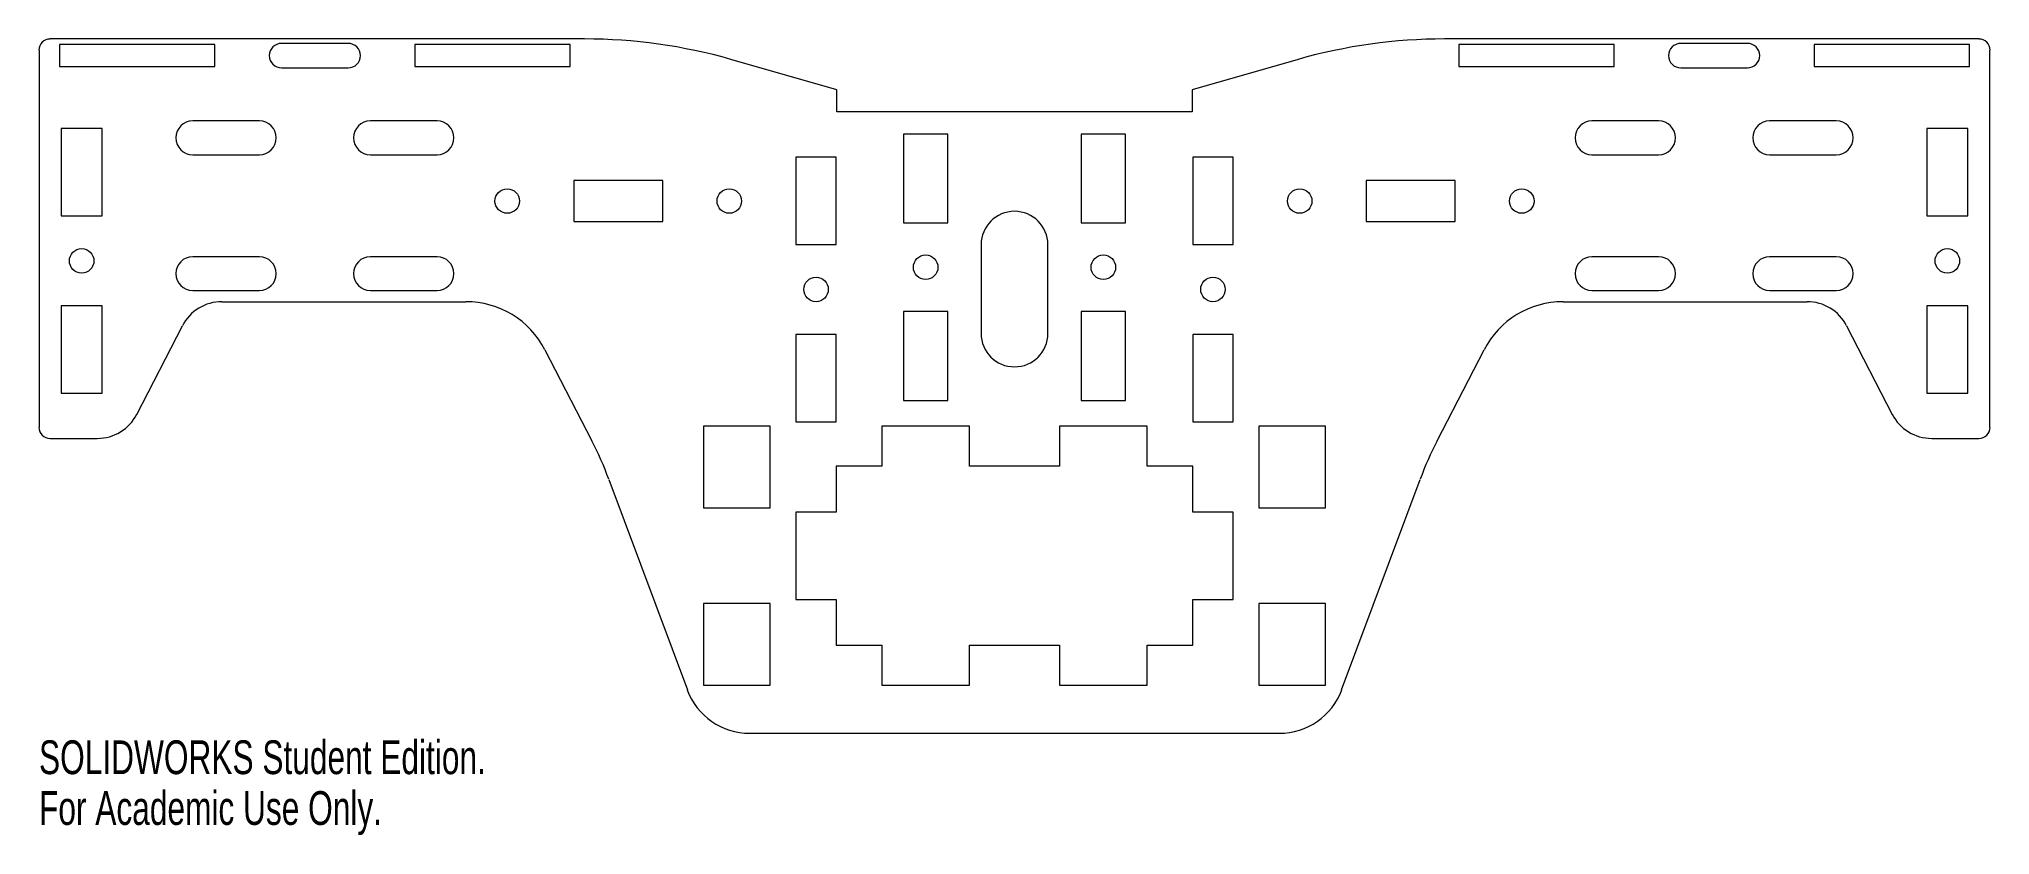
# Model space of a CAD drawing. Header units: inches. Extents: x -5.5 to 5.5, y -1.6 to 2.9.
import ezdxf

# ---------------------------------------------------------------- set-up
doc = ezdxf.new("R2010")
doc.units = ezdxf.units.IN
doc.header["$MEASUREMENT"] = 0
doc.styles.add('SLDTEXTSTYLE0', font='TXT', dxfattribs={"width": 0.7})

msp = doc.modelspace()

# ---------------------------------------------------------------- linework, layer by layer
at = {"color": 7, "linetype": 'Continuous', "lineweight": 15}
for p, q in [((-2.42, 2.911), (-5.428, 2.911)), ((-5.375, 2.88), (-5.375, 2.755)), ((-4.5, 2.88), (-5.375, 2.88)), ((-4.5, 2.755), (-4.5, 2.88)), ((-3.75, 2.886), (-4.125, 2.886)), ((-2.5, 2.88), (-3.375, 2.88)), ((-3.375, 2.88), (-3.375, 2.755)), ((-2.5, 2.755), (-2.5, 2.88)), ((5.428, 2.911), (2.42, 2.911)), ((2.5, 2.88), (2.5, 2.755)), ((3.375, 2.88), (2.5, 2.88)), ((3.375, 2.755), (3.375, 2.88)), ((4.125, 2.886), (3.75, 2.886)), ((4.5, 2.88), (4.5, 2.755)), ((5.375, 2.88), (4.5, 2.88)), ((5.375, 2.755), (5.375, 2.88)), ((-5.49, 2.848), (-5.49, 0.723)), ((-5.375, 2.755), (-4.5, 2.755)), ((-4.125, 2.748), (-3.75, 2.748)), ((-3.375, 2.755), (-2.5, 2.755)), ((-1, 2.625), (-1.596, 2.795)), ((1.596, 2.795), (1, 2.625)), ((2.5, 2.755), (3.375, 2.755)), ((3.75, 2.748), (4.125, 2.748)), ((4.5, 2.755), (5.375, 2.755)), ((5.49, 0.723), (5.49, 2.848)), ((-1, 2.5), (-1, 2.625)), ((1, 2.625), (1, 2.5)), ((-4.25, 2.449), (-4.625, 2.449)), ((-3.25, 2.449), (-3.625, 2.449)), ((1, 2.5), (-1, 2.5)), ((3.625, 2.449), (3.25, 2.449)), ((4.625, 2.449), (4.25, 2.449)), ((-5.365, 2.407), (-5.365, 1.915)), ((-5.135, 2.407), (-5.365, 2.407)), ((-5.135, 1.915), (-5.135, 2.407)), ((-0.625, 2.375), (-0.625, 1.875)), ((-0.375, 2.375), (-0.625, 2.375)), ((-0.375, 1.875), (-0.375, 2.375)), ((0.375, 2.375), (0.375, 1.875)), ((0.625, 2.375), (0.375, 2.375)), ((0.625, 1.875), (0.625, 2.375)), ((5.135, 2.407), (5.135, 1.915)), ((5.365, 2.407), (5.135, 2.407)), ((5.365, 1.915), (5.365, 2.407)), ((-4.625, 2.259), (-4.25, 2.259)), ((-3.625, 2.259), (-3.25, 2.259)), ((-1.23, 2.246), (-1.23, 1.754)), ((-1.004, 2.246), (-1.23, 2.246)), ((-1.004, 1.754), (-1.004, 2.246)), ((1.23, 2.246), (1.004, 2.246)), ((1.004, 2.246), (1.004, 1.754)), ((1.23, 1.754), (1.23, 2.246)), ((3.25, 2.259), (3.625, 2.259)), ((4.25, 2.259), (4.625, 2.259)), ((-2.48, 2.113), (-2.48, 1.883)), ((-1.98, 2.113), (-2.48, 2.113)), ((-1.98, 1.883), (-1.98, 2.113)), ((2.48, 2.113), (1.98, 2.113)), ((1.98, 2.113), (1.98, 1.883)), ((2.48, 1.883), (2.48, 2.113)), ((-5.365, 1.915), (-5.135, 1.915)), ((-2.48, 1.883), (-1.98, 1.883)), ((-0.625, 1.875), (-0.375, 1.875)), ((0.375, 1.875), (0.625, 1.875)), ((1.98, 1.883), (2.48, 1.883)), ((5.135, 1.915), (5.365, 1.915)), ((-4.25, 1.684), (-4.625, 1.684)), ((-3.25, 1.684), (-3.625, 1.684)), ((-1.23, 1.754), (-1.004, 1.754)), ((-0.188, 1.752), (-0.188, 1.252)), ((0.187, 1.252), (0.187, 1.752)), ((1.004, 1.754), (1.23, 1.754)), ((3.625, 1.684), (3.25, 1.684)), ((4.625, 1.684), (4.25, 1.684)), ((-4.625, 1.494), (-4.25, 1.494)), ((-4.461, 1.431), (-3.087, 1.431)), ((-3.625, 1.494), (-3.25, 1.494)), ((3.087, 1.431), (4.461, 1.431)), ((3.25, 1.494), (3.625, 1.494)), ((4.25, 1.494), (4.625, 1.494)), ((-5.365, 1.407), (-5.365, 0.915)), ((-5.135, 1.407), (-5.365, 1.407)), ((-5.135, 0.915), (-5.135, 1.407)), ((-0.625, 1.375), (-0.625, 0.875)), ((-0.375, 1.375), (-0.625, 1.375)), ((-0.375, 0.875), (-0.375, 1.375)), ((0.375, 1.375), (0.375, 0.875)), ((0.625, 1.375), (0.375, 1.375)), ((0.625, 0.875), (0.625, 1.375)), ((5.135, 1.407), (5.135, 0.915)), ((5.365, 1.407), (5.135, 1.407)), ((5.365, 0.915), (5.365, 1.407)), ((-4.94, 0.796), (-4.683, 1.295)), ((-1.23, 1.246), (-1.23, 0.754)), ((-1.004, 1.246), (-1.23, 1.246)), ((-1.004, 0.754), (-1.004, 1.246)), ((1.004, 1.246), (1.004, 0.754)), ((1.23, 1.246), (1.004, 1.246)), ((1.23, 0.754), (1.23, 1.246)), ((4.683, 1.295), (4.94, 0.796)), ((-2.643, 1.159), (-2.379, 0.647)), ((2.379, 0.647), (2.643, 1.159)), ((-5.365, 0.915), (-5.135, 0.915)), ((5.135, 0.915), (5.365, 0.915)), ((-0.625, 0.875), (-0.375, 0.875)), ((0.375, 0.875), (0.625, 0.875)), ((-5.428, 0.661), (-5.162, 0.661)), ((-1.75, 0.73), (-1.75, 0.27)), ((-1.375, 0.73), (-1.75, 0.73)), ((-1.375, 0.27), (-1.375, 0.73)), ((-1.23, 0.754), (-1.004, 0.754)), ((-0.746, 0.73), (-0.746, 0.504)), ((-0.254, 0.73), (-0.746, 0.73)), ((-0.254, 0.504), (-0.254, 0.73)), ((0.254, 0.73), (0.254, 0.504)), ((0.746, 0.73), (0.254, 0.73)), ((0.746, 0.504), (0.746, 0.73)), ((1.004, 0.754), (1.23, 0.754)), ((1.375, 0.73), (1.375, 0.27)), ((1.75, 0.73), (1.375, 0.73)), ((1.75, 0.27), (1.75, 0.73)), ((5.162, 0.661), (5.428, 0.661)), ((-1.004, 0.504), (-1.004, 0.246)), ((-0.746, 0.504), (-1.004, 0.504)), ((0.254, 0.504), (-0.254, 0.504)), ((1.004, 0.504), (0.746, 0.504)), ((1.004, 0.246), (1.004, 0.504)), ((-2.283, 0.43), (-1.841, -0.756)), ((1.841, -0.756), (2.283, 0.43)), ((-1.75, 0.27), (-1.375, 0.27)), ((-1.23, 0.246), (-1.23, -0.246)), ((-1.004, 0.246), (-1.23, 0.246)), ((1.23, 0.246), (1.004, 0.246)), ((1.23, -0.246), (1.23, 0.246)), ((1.375, 0.27), (1.75, 0.27)), ((-1.75, -0.27), (-1.75, -0.73)), ((-1.375, -0.27), (-1.75, -0.27)), ((-1.375, -0.73), (-1.375, -0.27)), ((-1.23, -0.246), (-1.004, -0.246)), ((-1.004, -0.246), (-1.004, -0.504)), ((1.004, -0.246), (1.23, -0.246)), ((1.004, -0.504), (1.004, -0.246)), ((1.375, -0.27), (1.375, -0.73)), ((1.75, -0.27), (1.375, -0.27)), ((1.75, -0.73), (1.75, -0.27)), ((-1.004, -0.504), (-0.746, -0.504)), ((-0.746, -0.504), (-0.746, -0.73)), ((-0.254, -0.504), (0.254, -0.504)), ((-0.254, -0.73), (-0.254, -0.504)), ((0.254, -0.504), (0.254, -0.73)), ((0.746, -0.504), (1.004, -0.504)), ((0.746, -0.73), (0.746, -0.504)), ((-1.75, -0.73), (-1.375, -0.73)), ((-0.746, -0.73), (-0.254, -0.73)), ((0.254, -0.73), (0.746, -0.73)), ((1.375, -0.73), (1.75, -0.73)), ((-1.49, -1), (1.49, -1))]:
    msp.add_line(p, q, dxfattribs=at)
for centre in [(-2.855, 1.998), (-1.605, 1.998), (1.605, 1.998), (2.855, 1.998), (-5.25, 1.661), (-0.5, 1.625), (0.5, 1.625), (5.25, 1.661), (-1.117, 1.5), (1.117, 1.5)]:
    msp.add_circle(centre, 0.069, dxfattribs=at)
for centre, radius, start, end in [((-5.428, 2.848), 0.0625, 90, 180), ((-4.125, 2.817), 0.069, 90, 270), ((-3.75, 2.817), 0.069, 270, 90), ((-2.42, -0.089), 3, 74.0502, 90), ((2.42, -0.089), 3, 90, 105.9498), ((3.75, 2.817), 0.069, 90, 270), ((4.125, 2.817), 0.069, 270, 90), ((5.428, 2.848), 0.0625, 0, 90), ((-4.625, 2.354), 0.095, 90, 270), ((-4.25, 2.354), 0.095, 270, 90), ((-3.625, 2.354), 0.095, 90, 270), ((-3.25, 2.354), 0.095, 270, 90), ((3.25, 2.354), 0.095, 90, 270), ((3.625, 2.354), 0.095, 270, 90), ((4.25, 2.354), 0.095, 90, 270), ((4.625, 2.354), 0.095, 270, 90), ((0, 1.752), 0.188, 0, 180), ((-4.625, 1.589), 0.095, 90, 270), ((-4.25, 1.589), 0.095, 270, 90), ((-3.625, 1.589), 0.095, 90, 270), ((-3.25, 1.589), 0.095, 270, 90), ((3.25, 1.589), 0.095, 90, 270), ((3.625, 1.589), 0.095, 270, 90), ((4.25, 1.589), 0.095, 90, 270), ((4.625, 1.589), 0.095, 270, 90), ((-4.461, 1.181), 0.25, 90, 152.7577), ((-3.087, 0.931), 0.5, 27.2423, 90), ((3.087, 0.931), 0.5, 90, 152.7577), ((4.461, 1.181), 0.25, 27.2423, 90), ((0, 1.252), 0.188, 180, 0), ((-5.162, 0.911), 0.25, 270, 332.7577), ((5.162, 0.911), 0.25, 207.2423, 270), ((-5.428, 0.723), 0.0625, 180, 270), ((5.428, 0.723), 0.0625, 270, 0), ((-4.157, -0.268), 2, 20.4452, 27.2423), ((4.157, -0.268), 2, 152.7577, 159.5548), ((-1.49, -0.625), 0.375, 200.4452, 270), ((1.49, -0.625), 0.375, 270, 339.5548)]:
    msp.add_arc(centre, radius, start, end, dxfattribs=at)

# ---------------------------------------------------------------- texts
at = {"color": 7, "linetype": 'Continuous', "char_height": 0.1903, "attachment_point": 1, "style": 'SLDTEXTSTYLE0'}
for s, insert in [('SOLIDWORKS Student Edition.', (-5.49, -1.04)), ('For Academic Use Only.', (-5.49, -1.326))]:
    msp.add_mtext(s, dxfattribs=dict(at, insert=insert))

doc.saveas('drawing.dxf')
